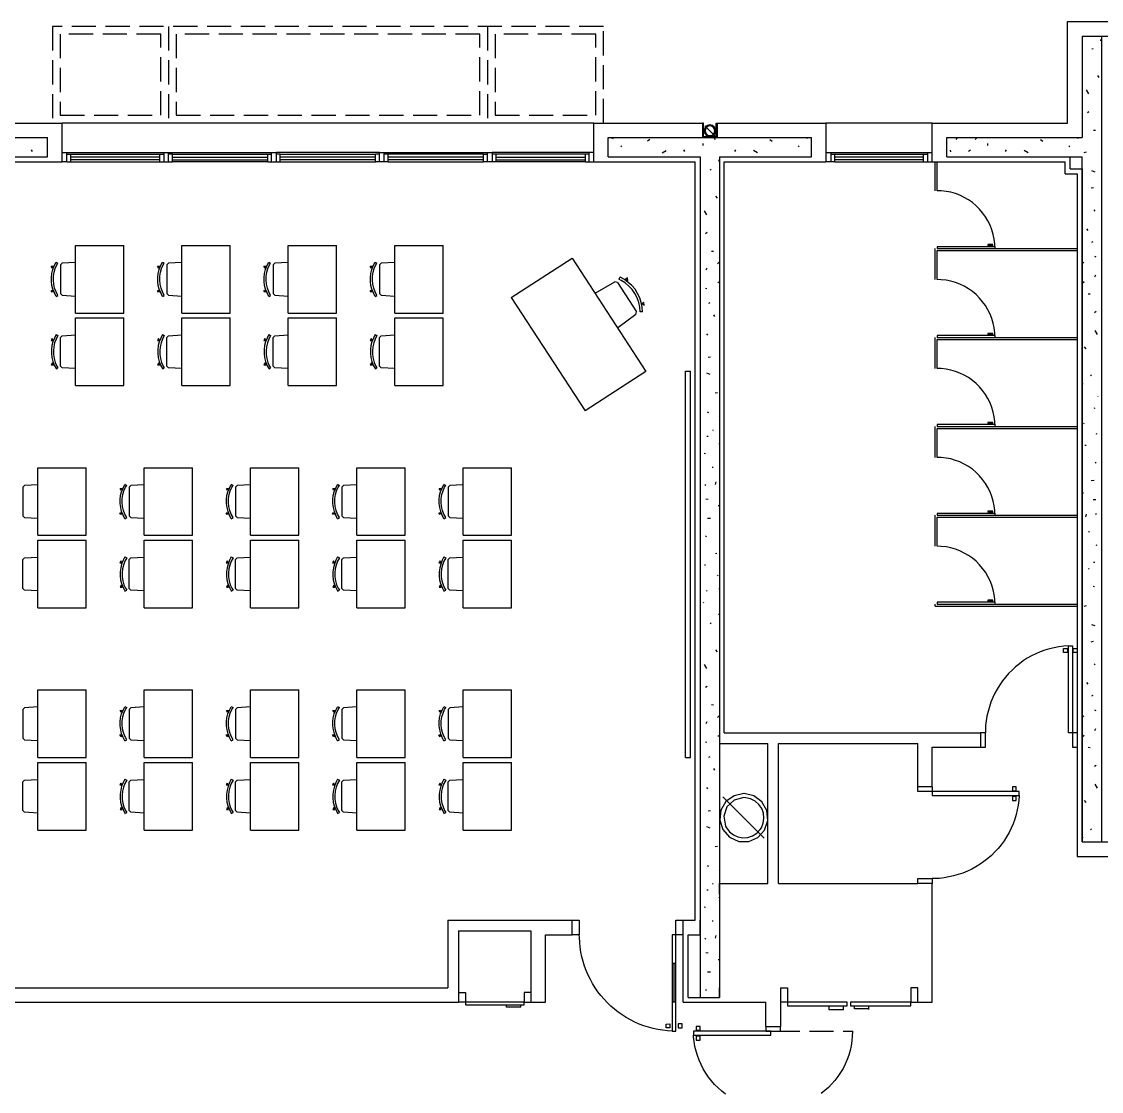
# Model space of a CAD drawing. Extents: x 7 to 80.8, y 22 to 73.9.
# Drawn here: x 25.09 to 36.26, y 54.01 to 65.08 of the extents above; entities that cross this region are included whole.
import ezdxf

# ---------------------------------------------------------------- set-up
doc = ezdxf.new("R2010")
doc.units = 0
doc.header["$MEASUREMENT"] = 0
doc.linetypes.add('DOT', pattern=[0.25, 0.25, 0])
for name, color, linetype in [('Doors', 7, 'CONTINUOUS'), ('Furniture', 7, 'CONTINUOUS'), ('Walls', 7, 'CONTINUOUS')]:
    doc.layers.add(name, color=color, linetype=linetype)

msp = doc.modelspace()

# ---------------------------------------------------------------- linework, layer by layer
at = {"layer": 'Doors', "color": 2}
for p, q in [((34.539, 63.332), (34.539, 63.632)), ((34.559, 63.332), (34.559, 63.632)), ((34.539, 59.032), (34.539, 59.052)), ((35.009, 57.722), (35.009, 57.572)), ((36.009, 57.722), (36.009, 57.572)), ((34.509, 57.162), (34.359, 57.162)), ((32.309, 56.052), (32.309, 56.162)), ((34.509, 56.162), (34.359, 56.162)), ((30.784, 55.632), (30.784, 55.782)), ((31.934, 55.782), (32.059, 55.782)), ((31.934, 55.632), (31.934, 55.782)), ((31.984, 55.632), (32.109, 55.632)), ((30.359, 54.932), (30.509, 54.932)), ((32.789, 54.682), (32.939, 54.682))]:
    msp.add_line(p, q, dxfattribs=at)
at = {"layer": 'Doors', "color": 4}
for p, q in [((35.96, 57.722), (35.919, 57.722)), ((35.959, 57.572), (36.009, 57.572)), ((34.359, 57.112), (34.359, 57.162)), ((34.509, 57.112), (34.509, 57.071)), ((31.859, 55.332), (31.817, 55.332)), ((31.84, 54.931), (31.84, 55.332)), ((30.107, 54.881), (30.107, 54.901)), ((30.254, 54.881), (30.107, 54.881)), ((30.254, 54.881), (30.254, 54.907)), ((31.859, 54.932), (31.819, 54.932)), ((33.445, 54.855), (33.445, 54.886)), ((33.593, 54.855), (33.445, 54.855)), ((33.593, 54.855), (33.593, 54.894)), ((33.705, 54.863), (33.705, 54.889)), ((33.85, 54.863), (33.705, 54.863)), ((33.851, 54.894), (33.851, 54.859)), ((32.939, 54.632), (32.939, 54.682))]:
    msp.add_line(p, q, dxfattribs=at)
at = {"layer": 'Doors', "color": 1}
for p, q in [((31.859, 55.782), (31.934, 55.782)), ((29.683, 54.932), (29.609, 54.932)), ((33.014, 54.932), (32.939, 54.932))]:
    msp.add_line(p, q, dxfattribs=at)
at = {"layer": 'Doors', "color": 4, "linetype": 'DOT'}
msp.add_line((32.889, 54.632), (33.689, 54.632), dxfattribs=at)
at = {"layer": 'Doors', "color": 4}
for points in [[(35.136, 62.763), (35.136, 62.774), (35.086, 62.774), (35.086, 62.763), (35.136, 62.763)], [(35.159, 62.732), (35.159, 62.752), (34.559, 62.752), (34.559, 62.732), (35.159, 62.732)], [(35.159, 61.812), (35.159, 61.832), (34.559, 61.832), (34.559, 61.812), (35.159, 61.812)], [(35.136, 61.843), (35.136, 61.854), (35.086, 61.854), (35.086, 61.843), (35.136, 61.843)], [(35.159, 60.892), (35.159, 60.912), (34.559, 60.912), (34.559, 60.892), (35.159, 60.892)], [(35.136, 60.923), (35.136, 60.934), (35.086, 60.934), (35.086, 60.923), (35.136, 60.923)], [(35.159, 59.972), (35.159, 59.992), (34.559, 59.992), (34.559, 59.972), (35.159, 59.972)], [(35.136, 60.003), (35.136, 60.014), (35.086, 60.014), (35.086, 60.003), (35.136, 60.003)], [(35.136, 59.083), (35.136, 59.094), (35.086, 59.094), (35.086, 59.083), (35.136, 59.083)], [(35.159, 59.052), (35.159, 59.072), (34.559, 59.072), (34.559, 59.052), (35.159, 59.052)], [(35.908, 58.552), (35.868, 58.552), (35.868, 58.592), (35.908, 58.592), (35.908, 58.552)], [(36.009, 58.552), (35.969, 58.552), (35.969, 58.592), (36.009, 58.592), (36.009, 58.552)], [(35.339, 57.161), (35.339, 57.121), (35.379, 57.121), (35.379, 57.161), (35.339, 57.161)], [(35.339, 57.061), (35.339, 57.021), (35.379, 57.021), (35.379, 57.061), (35.339, 57.061)], [(31.859, 55.632), (31.819, 55.632), (31.819, 54.632), (31.859, 54.632), (31.859, 55.632)], [(30.289, 54.932), (29.683, 54.932), (29.683, 54.907), (30.289, 54.907), (30.289, 54.932)], [(33.63, 54.932), (33.014, 54.932), (33.014, 54.894), (33.63, 54.894), (33.63, 54.932)], [(34.288, 54.932), (33.665, 54.932), (33.665, 54.894), (34.288, 54.894), (34.288, 54.932)], [(31.797, 54.668), (31.757, 54.667), (31.757, 54.707), (31.797, 54.708), (31.797, 54.668)], [(31.882, 54.668), (31.922, 54.668), (31.922, 54.708), (31.882, 54.708), (31.882, 54.668)], [(32.839, 54.592), (32.839, 54.632), (32.039, 54.632), (32.039, 54.592), (32.839, 54.592)], [(32.109, 54.642), (32.109, 54.682), (32.069, 54.682), (32.069, 54.642), (32.109, 54.642)], [(32.109, 54.541), (32.109, 54.581), (32.069, 54.581), (32.069, 54.541), (32.109, 54.541)]]:
    msp.add_lwpolyline(points, close=True, dxfattribs=at)
for points in [[(35.159, 61.812), (35.157, 61.862), (35.151, 61.911), (35.141, 61.96), (35.126, 62.008), (35.108, 62.055), (35.086, 62.1), (35.06, 62.142), (35.031, 62.183), (34.998, 62.221), (34.963, 62.256), (34.925, 62.288), (34.884, 62.317), (34.84, 62.342), (34.795, 62.364), (34.749, 62.381), (34.701, 62.395), (34.652, 62.405), (34.602, 62.41), (34.559, 62.412)], [(35.159, 60.892), (35.157, 60.942), (35.151, 60.991), (35.141, 61.04), (35.126, 61.088), (35.108, 61.135), (35.086, 61.18), (35.06, 61.222), (35.031, 61.263), (34.998, 61.301), (34.963, 61.336), (34.925, 61.368), (34.884, 61.397), (34.84, 61.422), (34.795, 61.444), (34.749, 61.461), (34.701, 61.475), (34.652, 61.485), (34.602, 61.49), (34.559, 61.492)], [(35.159, 59.972), (35.157, 60.022), (35.151, 60.071), (35.141, 60.12), (35.126, 60.168), (35.108, 60.215), (35.086, 60.26), (35.06, 60.302), (35.031, 60.343), (34.998, 60.381), (34.963, 60.416), (34.925, 60.448), (34.884, 60.477), (34.84, 60.502), (34.795, 60.524), (34.749, 60.541), (34.701, 60.555), (34.652, 60.565), (34.602, 60.57), (34.559, 60.572)], [(35.159, 59.052), (35.157, 59.102), (35.151, 59.151), (35.141, 59.2), (35.126, 59.248), (35.108, 59.295), (35.086, 59.34), (35.06, 59.382), (35.031, 59.423), (34.998, 59.461), (34.963, 59.496), (34.925, 59.528), (34.884, 59.557), (34.84, 59.582), (34.795, 59.604), (34.749, 59.621), (34.701, 59.635), (34.652, 59.645), (34.602, 59.65), (34.559, 59.652)], [(35.919, 58.621), (35.87, 58.617), (35.82, 58.611), (35.771, 58.602), (35.722, 58.59), (35.674, 58.576), (35.627, 58.558), (35.582, 58.539), (35.537, 58.517), (35.493, 58.492), (35.451, 58.465), (35.411, 58.435), (35.372, 58.404), (35.335, 58.37), (35.3, 58.334), (35.267, 58.297), (35.236, 58.258), (35.208, 58.217), (35.181, 58.174), (35.157, 58.13), (35.136, 58.085), (35.117, 58.039), (35.101, 57.991), (35.087, 57.943), (35.076, 57.895), (35.068, 57.845), (35.062, 57.796), (35.06, 57.746), (35.059, 57.722)], [(35.919, 57.722), (35.919, 58.622), (35.959, 58.622), (35.959, 57.722)], [(35.009, 57.572), (35.059, 57.572), (35.059, 57.722), (35.009, 57.722)], [(36.009, 57.722), (35.959, 57.722), (35.959, 57.572)], [(34.509, 57.162), (34.509, 57.112), (34.359, 57.112)], [(34.509, 57.072), (35.409, 57.072), (35.409, 57.112), (34.509, 57.112)], [(35.409, 57.072), (35.405, 57.022), (35.399, 56.973), (35.389, 56.923), (35.378, 56.875), (35.363, 56.827), (35.346, 56.78), (35.326, 56.734), (35.304, 56.689), (35.279, 56.646), (35.252, 56.604), (35.223, 56.563), (35.191, 56.525), (35.158, 56.488), (35.122, 56.453), (35.084, 56.42), (35.045, 56.389), (35.004, 56.36), (34.962, 56.334), (34.918, 56.31), (34.873, 56.288), (34.826, 56.27), (34.779, 56.253), (34.731, 56.24), (34.682, 56.229), (34.633, 56.22), (34.583, 56.215), (34.533, 56.212), (34.509, 56.212)], [(34.359, 56.162), (34.359, 56.212), (34.509, 56.212), (34.509, 56.162)], [(31.819, 54.633), (31.77, 54.636), (31.72, 54.642), (31.671, 54.65), (31.622, 54.661), (31.574, 54.674), (31.526, 54.689), (31.479, 54.707), (31.434, 54.727), (31.389, 54.75), (31.345, 54.774), (31.303, 54.801), (31.262, 54.83), (31.223, 54.861), (31.185, 54.893), (31.149, 54.928), (31.115, 54.964), (31.082, 55.003), (31.052, 55.042), (31.023, 55.083), (30.997, 55.126), (30.973, 55.169), (30.951, 55.214), (30.931, 55.26), (30.914, 55.307), (30.899, 55.355), (30.886, 55.403), (30.876, 55.452), (30.868, 55.501), (30.863, 55.551), (30.86, 55.601), (30.859, 55.632)], [(32.789, 54.682), (32.789, 54.632), (32.939, 54.632)], [(32.371, 53.983), (32.332, 54.014), (32.294, 54.047), (32.259, 54.082), (32.225, 54.119), (32.195, 54.158), (32.166, 54.2), (32.141, 54.243), (32.118, 54.287), (32.097, 54.333), (32.08, 54.38), (32.066, 54.428), (32.055, 54.476), (32.047, 54.526), (32.041, 54.575), (32.04, 54.592)]]:
    msp.add_lwpolyline(points, dxfattribs=at)
at = {"layer": 'Doors', "color": 1}
for points in [[(30.784, 55.782), (30.859, 55.782), (30.859, 55.632), (30.784, 55.632)], [(31.934, 55.632), (31.859, 55.632), (31.859, 55.782)], [(32.939, 55.082), (33.014, 55.082), (33.014, 54.932)], [(29.609, 55.032), (29.683, 55.032), (29.683, 54.932)], [(30.359, 55.032), (30.289, 55.032), (30.289, 54.932), (30.359, 54.932)]]:
    msp.add_lwpolyline(points, dxfattribs=at)
at = {"layer": 'Doors', "color": 4, "linetype": 'DOT'}
msp.add_lwpolyline([(33.685, 54.632), (33.683, 54.582), (33.679, 54.532), (33.671, 54.483), (33.66, 54.434), (33.646, 54.386), (33.629, 54.339), (33.61, 54.293), (33.587, 54.248), (33.562, 54.205), (33.534, 54.164), (33.503, 54.124), (33.47, 54.087), (33.435, 54.051), (33.398, 54.018), (33.359, 53.987)], dxfattribs=at)
at = {"layer": 'Furniture', "color": 4}
for p, q in [((25.649, 62.765), (26.149, 62.765)), ((25.649, 62.065), (25.649, 62.765)), ((26.149, 62.065), (26.149, 62.765)), ((26.749, 62.765), (27.249, 62.765)), ((26.749, 62.065), (26.749, 62.765)), ((27.249, 62.065), (27.249, 62.765)), ((27.849, 62.765), (28.349, 62.765)), ((27.849, 62.065), (27.849, 62.765)), ((28.349, 62.065), (28.349, 62.765)), ((28.949, 62.765), (29.449, 62.765)), ((28.949, 62.065), (28.949, 62.765)), ((29.449, 62.065), (29.449, 62.765)), ((25.448, 62.593), (25.466, 62.582)), ((25.492, 62.564), (25.509, 62.581)), ((25.492, 62.564), (25.492, 62.267)), ((25.649, 62.589), (25.509, 62.581)), ((26.548, 62.593), (26.566, 62.582)), ((26.592, 62.564), (26.609, 62.581)), ((26.592, 62.564), (26.592, 62.267)), ((26.749, 62.589), (26.609, 62.581)), ((27.648, 62.593), (27.666, 62.582)), ((27.692, 62.564), (27.709, 62.581)), ((27.692, 62.564), (27.692, 62.267)), ((27.849, 62.589), (27.709, 62.581)), ((28.748, 62.593), (28.766, 62.582)), ((28.792, 62.564), (28.809, 62.581)), ((28.792, 62.564), (28.792, 62.267)), ((28.949, 62.589), (28.809, 62.581)), ((30.155, 62.226), (30.784, 62.635)), ((31.279, 62.438), (31.269, 62.416)), ((31.022, 62.27), (31.226, 62.387)), ((31.254, 62.38), (31.226, 62.387)), ((31.254, 62.38), (31.451, 62.078)), ((25.448, 62.237), (25.466, 62.248)), ((25.509, 62.249), (25.492, 62.267)), ((25.509, 62.249), (25.649, 62.241)), ((26.548, 62.237), (26.566, 62.248)), ((26.609, 62.249), (26.592, 62.267)), ((26.609, 62.249), (26.749, 62.241)), ((27.648, 62.237), (27.666, 62.248)), ((27.709, 62.249), (27.692, 62.267)), ((27.709, 62.249), (27.849, 62.241)), ((28.748, 62.237), (28.766, 62.248)), ((28.809, 62.249), (28.792, 62.267)), ((28.809, 62.249), (28.949, 62.241)), ((30.155, 62.226), (30.919, 61.053)), ((25.649, 62.065), (26.149, 62.065)), ((25.649, 62.015), (26.149, 62.015)), ((25.649, 61.315), (25.649, 62.015)), ((26.149, 61.315), (26.149, 62.015)), ((26.749, 62.065), (27.249, 62.065)), ((26.749, 62.015), (27.249, 62.015)), ((26.749, 61.315), (26.749, 62.015)), ((27.249, 61.315), (27.249, 62.015)), ((27.849, 62.065), (28.349, 62.065)), ((27.849, 62.015), (28.349, 62.015)), ((27.849, 61.315), (27.849, 62.015)), ((28.349, 61.315), (28.349, 62.015)), ((28.949, 62.065), (29.449, 62.065)), ((28.949, 62.015), (29.449, 62.015)), ((28.949, 61.315), (28.949, 62.015)), ((29.449, 61.315), (29.449, 62.015)), ((31.445, 62.05), (31.256, 61.911)), ((31.445, 62.05), (31.451, 62.078)), ((31.514, 62.078), (31.489, 62.077)), ((25.448, 61.843), (25.466, 61.832)), ((25.509, 61.831), (25.492, 61.814)), ((25.492, 61.516), (25.492, 61.814)), ((25.509, 61.831), (25.649, 61.839)), ((26.548, 61.843), (26.566, 61.832)), ((26.609, 61.831), (26.592, 61.814)), ((26.592, 61.516), (26.592, 61.814)), ((26.609, 61.831), (26.749, 61.839)), ((27.648, 61.843), (27.666, 61.832)), ((27.709, 61.831), (27.692, 61.814)), ((27.692, 61.516), (27.692, 61.814)), ((27.709, 61.831), (27.849, 61.839)), ((28.748, 61.843), (28.766, 61.832)), ((28.809, 61.831), (28.792, 61.814)), ((28.792, 61.516), (28.792, 61.814)), ((28.809, 61.831), (28.949, 61.839)), ((25.448, 61.487), (25.466, 61.498)), ((25.492, 61.516), (25.509, 61.499)), ((25.649, 61.491), (25.509, 61.499)), ((26.548, 61.487), (26.566, 61.498)), ((26.592, 61.516), (26.609, 61.499)), ((26.749, 61.491), (26.609, 61.499)), ((27.648, 61.487), (27.666, 61.498)), ((27.692, 61.516), (27.709, 61.499)), ((27.849, 61.491), (27.709, 61.499)), ((28.748, 61.487), (28.766, 61.498)), ((28.792, 61.516), (28.809, 61.499)), ((28.949, 61.491), (28.809, 61.499)), ((31.959, 61.465), (32.009, 61.465)), ((31.959, 57.465), (31.959, 61.465)), ((32.009, 57.465), (32.009, 61.465)), ((25.649, 61.315), (26.149, 61.315)), ((26.749, 61.315), (27.249, 61.315)), ((27.849, 61.315), (28.349, 61.315)), ((28.949, 61.315), (29.449, 61.315)), ((25.259, 60.465), (25.759, 60.465)), ((25.259, 59.765), (25.259, 60.465)), ((25.759, 59.765), (25.759, 60.465)), ((26.359, 60.465), (26.859, 60.465)), ((26.359, 59.765), (26.359, 60.465)), ((26.859, 59.765), (26.859, 60.465)), ((27.459, 60.465), (27.959, 60.465)), ((27.459, 59.765), (27.459, 60.465)), ((27.959, 59.765), (27.959, 60.465)), ((28.559, 60.465), (29.059, 60.465)), ((28.559, 59.765), (28.559, 60.465)), ((29.059, 59.765), (29.059, 60.465)), ((29.659, 60.465), (30.159, 60.465)), ((29.659, 59.765), (29.659, 60.465)), ((30.159, 59.765), (30.159, 60.465)), ((25.103, 60.264), (25.12, 60.281)), ((25.103, 60.264), (25.103, 59.967)), ((25.259, 60.289), (25.12, 60.281)), ((26.159, 60.293), (26.177, 60.282)), ((26.203, 60.264), (26.22, 60.281)), ((26.203, 60.264), (26.203, 59.967)), ((26.359, 60.289), (26.22, 60.281)), ((27.259, 60.293), (27.277, 60.282)), ((27.303, 60.264), (27.32, 60.281)), ((27.303, 60.264), (27.303, 59.967)), ((27.459, 60.289), (27.32, 60.281)), ((28.359, 60.293), (28.377, 60.282)), ((28.403, 60.264), (28.42, 60.281)), ((28.403, 60.264), (28.403, 59.967)), ((28.559, 60.289), (28.42, 60.281)), ((29.459, 60.293), (29.477, 60.282)), ((29.503, 60.264), (29.52, 60.281)), ((29.503, 60.264), (29.503, 59.967)), ((29.659, 60.289), (29.52, 60.281)), ((25.12, 59.949), (25.103, 59.967)), ((25.12, 59.949), (25.259, 59.941)), ((26.159, 59.937), (26.177, 59.948)), ((26.22, 59.949), (26.203, 59.967)), ((26.22, 59.949), (26.359, 59.941)), ((27.259, 59.937), (27.277, 59.948)), ((27.32, 59.949), (27.303, 59.967)), ((27.32, 59.949), (27.459, 59.941)), ((28.359, 59.937), (28.377, 59.948)), ((28.42, 59.949), (28.403, 59.967)), ((28.42, 59.949), (28.559, 59.941)), ((29.459, 59.937), (29.477, 59.948)), ((29.52, 59.949), (29.503, 59.967)), ((29.52, 59.949), (29.659, 59.941)), ((25.259, 59.765), (25.759, 59.765)), ((26.359, 59.765), (26.859, 59.765)), ((27.459, 59.765), (27.959, 59.765)), ((28.559, 59.765), (29.059, 59.765)), ((29.659, 59.765), (30.159, 59.765)), ((25.259, 59.715), (25.759, 59.715)), ((25.259, 59.015), (25.259, 59.715)), ((25.759, 59.015), (25.759, 59.715)), ((26.359, 59.715), (26.859, 59.715)), ((26.359, 59.015), (26.359, 59.715)), ((26.859, 59.015), (26.859, 59.715)), ((27.459, 59.715), (27.959, 59.715)), ((27.459, 59.015), (27.459, 59.715)), ((27.959, 59.015), (27.959, 59.715)), ((28.559, 59.715), (29.059, 59.715)), ((28.559, 59.015), (28.559, 59.715)), ((29.059, 59.015), (29.059, 59.715)), ((29.659, 59.715), (30.159, 59.715)), ((29.659, 59.015), (29.659, 59.715)), ((30.159, 59.015), (30.159, 59.715)), ((25.12, 59.531), (25.259, 59.539)), ((26.159, 59.543), (26.177, 59.532)), ((26.22, 59.531), (26.359, 59.539)), ((27.259, 59.543), (27.277, 59.532)), ((27.32, 59.531), (27.459, 59.539)), ((28.359, 59.543), (28.377, 59.532)), ((28.42, 59.531), (28.559, 59.539)), ((29.459, 59.543), (29.477, 59.532)), ((29.52, 59.531), (29.659, 59.539)), ((25.12, 59.531), (25.103, 59.514)), ((25.103, 59.216), (25.103, 59.514)), ((26.22, 59.531), (26.203, 59.514)), ((26.203, 59.216), (26.203, 59.514)), ((27.32, 59.531), (27.303, 59.514)), ((27.303, 59.216), (27.303, 59.514)), ((28.42, 59.531), (28.403, 59.514)), ((28.403, 59.216), (28.403, 59.514)), ((29.52, 59.531), (29.503, 59.514)), ((29.503, 59.216), (29.503, 59.514)), ((25.103, 59.216), (25.12, 59.199)), ((25.259, 59.191), (25.12, 59.199)), ((26.203, 59.216), (26.22, 59.199)), ((26.359, 59.191), (26.22, 59.199)), ((27.303, 59.216), (27.32, 59.199)), ((27.459, 59.191), (27.32, 59.199)), ((28.403, 59.216), (28.42, 59.199)), ((28.559, 59.191), (28.42, 59.199)), ((29.503, 59.216), (29.52, 59.199)), ((29.659, 59.191), (29.52, 59.199)), ((26.159, 59.187), (26.177, 59.198)), ((27.259, 59.187), (27.277, 59.198)), ((28.359, 59.187), (28.377, 59.198)), ((29.459, 59.187), (29.477, 59.198)), ((25.259, 59.015), (25.759, 59.015)), ((26.359, 59.015), (26.859, 59.015)), ((27.459, 59.015), (27.959, 59.015)), ((28.559, 59.015), (29.059, 59.015)), ((29.659, 59.015), (30.159, 59.015)), ((25.259, 58.165), (25.759, 58.165)), ((25.259, 57.465), (25.259, 58.165)), ((25.759, 57.465), (25.759, 58.165)), ((26.359, 58.165), (26.859, 58.165)), ((26.359, 57.465), (26.359, 58.165)), ((26.859, 57.465), (26.859, 58.165)), ((27.459, 58.165), (27.959, 58.165)), ((27.459, 57.465), (27.459, 58.165)), ((27.959, 57.465), (27.959, 58.165)), ((28.559, 58.165), (29.059, 58.165)), ((28.559, 57.465), (28.559, 58.165)), ((29.059, 57.465), (29.059, 58.165)), ((29.659, 58.165), (30.159, 58.165)), ((29.659, 57.465), (29.659, 58.165)), ((30.159, 57.465), (30.159, 58.165)), ((25.103, 57.964), (25.12, 57.981)), ((25.259, 57.989), (25.12, 57.981)), ((26.159, 57.993), (26.177, 57.982)), ((26.203, 57.964), (26.22, 57.981)), ((26.359, 57.989), (26.22, 57.981)), ((27.259, 57.993), (27.277, 57.982)), ((27.303, 57.964), (27.32, 57.981)), ((27.459, 57.989), (27.32, 57.981)), ((28.359, 57.993), (28.377, 57.982)), ((28.403, 57.964), (28.42, 57.981)), ((28.559, 57.989), (28.42, 57.981)), ((29.459, 57.993), (29.477, 57.982)), ((29.503, 57.964), (29.52, 57.981)), ((29.659, 57.989), (29.52, 57.981)), ((25.103, 57.964), (25.103, 57.667)), ((26.203, 57.964), (26.203, 57.667)), ((27.303, 57.964), (27.303, 57.667)), ((28.403, 57.964), (28.403, 57.667)), ((29.503, 57.964), (29.503, 57.667)), ((25.12, 57.649), (25.103, 57.667)), ((25.12, 57.649), (25.259, 57.641)), ((26.159, 57.637), (26.177, 57.648)), ((26.22, 57.649), (26.203, 57.667)), ((26.22, 57.649), (26.359, 57.641)), ((27.259, 57.637), (27.277, 57.648)), ((27.32, 57.649), (27.303, 57.667)), ((27.32, 57.649), (27.459, 57.641)), ((28.359, 57.637), (28.377, 57.648)), ((28.42, 57.649), (28.403, 57.667)), ((28.42, 57.649), (28.559, 57.641)), ((29.459, 57.637), (29.477, 57.648)), ((29.52, 57.649), (29.503, 57.667)), ((29.52, 57.649), (29.659, 57.641)), ((25.259, 57.465), (25.759, 57.465)), ((25.259, 57.415), (25.759, 57.415)), ((25.259, 56.715), (25.259, 57.415)), ((25.759, 56.715), (25.759, 57.415)), ((26.359, 57.465), (26.859, 57.465)), ((26.359, 57.415), (26.859, 57.415)), ((26.359, 56.715), (26.359, 57.415)), ((26.859, 56.715), (26.859, 57.415)), ((27.459, 57.465), (27.959, 57.465)), ((27.459, 57.415), (27.959, 57.415)), ((27.459, 56.715), (27.459, 57.415)), ((27.959, 56.715), (27.959, 57.415)), ((28.559, 57.465), (29.059, 57.465)), ((28.559, 57.415), (29.059, 57.415)), ((28.559, 56.715), (28.559, 57.415)), ((29.059, 56.715), (29.059, 57.415)), ((29.659, 57.465), (30.159, 57.465)), ((29.659, 57.415), (30.159, 57.415)), ((29.659, 56.715), (29.659, 57.415)), ((30.159, 56.715), (30.159, 57.415)), ((31.959, 57.465), (32.009, 57.465)), ((25.12, 57.231), (25.103, 57.214)), ((25.103, 56.916), (25.103, 57.214)), ((25.12, 57.231), (25.259, 57.239)), ((26.159, 57.243), (26.177, 57.232)), ((26.22, 57.231), (26.203, 57.214)), ((26.203, 56.916), (26.203, 57.214)), ((26.22, 57.231), (26.359, 57.239)), ((27.259, 57.243), (27.277, 57.232)), ((27.32, 57.231), (27.303, 57.214)), ((27.303, 56.916), (27.303, 57.214)), ((27.32, 57.231), (27.459, 57.239)), ((28.359, 57.243), (28.377, 57.232)), ((28.42, 57.231), (28.403, 57.214)), ((28.403, 56.916), (28.403, 57.214)), ((28.42, 57.231), (28.559, 57.239)), ((29.459, 57.243), (29.477, 57.232)), ((29.52, 57.231), (29.503, 57.214)), ((29.503, 56.916), (29.503, 57.214)), ((29.52, 57.231), (29.659, 57.239)), ((25.103, 56.916), (25.12, 56.899)), ((25.259, 56.891), (25.12, 56.899)), ((26.159, 56.887), (26.177, 56.898)), ((26.203, 56.916), (26.22, 56.899)), ((26.359, 56.891), (26.22, 56.899)), ((27.259, 56.887), (27.277, 56.898)), ((27.303, 56.916), (27.32, 56.899)), ((27.459, 56.891), (27.32, 56.899)), ((28.359, 56.887), (28.377, 56.898)), ((28.403, 56.916), (28.42, 56.899)), ((28.559, 56.891), (28.42, 56.899)), ((29.459, 56.887), (29.477, 56.898)), ((29.503, 56.916), (29.52, 56.899)), ((29.659, 56.891), (29.52, 56.899)), ((25.259, 56.715), (25.759, 56.715)), ((26.359, 56.715), (26.859, 56.715)), ((27.459, 56.715), (27.959, 56.715)), ((28.559, 56.715), (29.059, 56.715)), ((29.659, 56.715), (30.159, 56.715))]:
    msp.add_line(p, q, dxfattribs=at)
for points in [[(25.408, 62.531), (25.397, 62.551), (25.42, 62.551), (25.408, 62.531)], [(26.508, 62.531), (26.497, 62.551), (26.52, 62.551), (26.508, 62.531)], [(27.608, 62.531), (27.597, 62.551), (27.62, 62.551), (27.608, 62.531)], [(28.708, 62.531), (28.697, 62.551), (28.72, 62.551), (28.708, 62.531)], [(31.361, 62.402), (31.359, 62.43), (31.336, 62.415), (31.361, 62.402)], [(25.407, 62.28), (25.396, 62.299), (25.418, 62.299), (25.407, 62.28)], [(26.507, 62.28), (26.496, 62.299), (26.518, 62.299), (26.507, 62.28)], [(27.607, 62.28), (27.596, 62.299), (27.618, 62.299), (27.607, 62.28)], [(28.707, 62.28), (28.696, 62.299), (28.718, 62.299), (28.707, 62.28)], [(31.529, 62.148), (31.527, 62.175), (31.505, 62.16), (31.529, 62.148)], [(25.407, 61.801), (25.396, 61.782), (25.418, 61.782), (25.407, 61.801)], [(26.507, 61.801), (26.496, 61.782), (26.518, 61.782), (26.507, 61.801)], [(27.607, 61.801), (27.596, 61.782), (27.618, 61.782), (27.607, 61.801)], [(28.707, 61.801), (28.696, 61.782), (28.718, 61.782), (28.707, 61.801)], [(25.408, 61.549), (25.397, 61.529), (25.42, 61.529), (25.408, 61.549)], [(26.508, 61.549), (26.497, 61.529), (26.52, 61.529), (26.508, 61.549)], [(27.608, 61.549), (27.597, 61.529), (27.62, 61.529), (27.608, 61.549)], [(28.708, 61.549), (28.697, 61.529), (28.72, 61.529), (28.708, 61.549)], [(26.119, 60.231), (26.108, 60.251), (26.131, 60.251), (26.119, 60.231)], [(27.219, 60.231), (27.208, 60.251), (27.231, 60.251), (27.219, 60.231)], [(28.319, 60.231), (28.308, 60.251), (28.331, 60.251), (28.319, 60.231)], [(29.419, 60.231), (29.408, 60.251), (29.431, 60.251), (29.419, 60.231)], [(26.118, 59.98), (26.107, 59.999), (26.129, 59.999), (26.118, 59.98)], [(27.218, 59.98), (27.207, 59.999), (27.229, 59.999), (27.218, 59.98)], [(28.318, 59.98), (28.307, 59.999), (28.329, 59.999), (28.318, 59.98)], [(29.418, 59.98), (29.407, 59.999), (29.428, 59.999), (29.418, 59.98)], [(26.118, 59.501), (26.107, 59.482), (26.129, 59.482), (26.118, 59.501)], [(27.218, 59.501), (27.207, 59.482), (27.229, 59.482), (27.218, 59.501)], [(28.318, 59.501), (28.307, 59.482), (28.329, 59.482), (28.318, 59.501)], [(29.418, 59.501), (29.407, 59.482), (29.428, 59.482), (29.418, 59.501)], [(26.119, 59.249), (26.108, 59.229), (26.131, 59.229), (26.119, 59.249)], [(27.219, 59.249), (27.208, 59.229), (27.231, 59.229), (27.219, 59.249)], [(28.319, 59.249), (28.308, 59.229), (28.331, 59.229), (28.319, 59.249)], [(29.419, 59.249), (29.408, 59.229), (29.431, 59.229), (29.419, 59.249)], [(26.119, 57.931), (26.108, 57.951), (26.131, 57.951), (26.119, 57.931)], [(27.219, 57.931), (27.208, 57.951), (27.231, 57.951), (27.219, 57.931)], [(28.319, 57.931), (28.308, 57.951), (28.331, 57.951), (28.319, 57.931)], [(29.419, 57.931), (29.408, 57.951), (29.431, 57.951), (29.419, 57.931)], [(26.118, 57.68), (26.107, 57.699), (26.129, 57.699), (26.118, 57.68)], [(27.218, 57.68), (27.207, 57.699), (27.229, 57.699), (27.218, 57.68)], [(28.318, 57.68), (28.307, 57.699), (28.329, 57.699), (28.318, 57.68)], [(29.418, 57.68), (29.407, 57.699), (29.428, 57.699), (29.418, 57.68)], [(26.118, 57.201), (26.107, 57.182), (26.129, 57.182), (26.118, 57.201)], [(27.218, 57.201), (27.207, 57.182), (27.229, 57.182), (27.218, 57.201)], [(28.318, 57.201), (28.307, 57.182), (28.329, 57.182), (28.318, 57.201)], [(29.418, 57.201), (29.407, 57.182), (29.428, 57.182), (29.418, 57.201)], [(26.119, 56.949), (26.108, 56.929), (26.131, 56.929), (26.119, 56.949)], [(27.219, 56.949), (27.208, 56.929), (27.231, 56.929), (27.219, 56.949)], [(28.319, 56.949), (28.308, 56.929), (28.331, 56.929), (28.319, 56.949)], [(29.419, 56.949), (29.408, 56.929), (29.431, 56.929), (29.419, 56.949)]]:
    msp.add_lwpolyline(points, close=True, dxfattribs=at)
for points in [[(25.448, 62.237), (25.429, 62.274), (25.414, 62.312), (25.404, 62.352), (25.399, 62.393), (25.398, 62.435), (25.403, 62.476), (25.413, 62.516), (25.428, 62.554), (25.447, 62.591)], [(25.466, 62.248), (25.447, 62.285), (25.432, 62.323), (25.423, 62.364), (25.419, 62.405), (25.42, 62.446), (25.427, 62.487), (25.438, 62.526), (25.455, 62.564), (25.466, 62.582)], [(26.548, 62.237), (26.529, 62.274), (26.514, 62.312), (26.504, 62.352), (26.499, 62.393), (26.498, 62.435), (26.503, 62.476), (26.513, 62.516), (26.528, 62.554), (26.547, 62.591)], [(26.566, 62.248), (26.547, 62.285), (26.532, 62.323), (26.523, 62.364), (26.519, 62.405), (26.52, 62.446), (26.527, 62.487), (26.538, 62.526), (26.555, 62.564), (26.566, 62.582)], [(27.648, 62.237), (27.629, 62.274), (27.614, 62.312), (27.604, 62.352), (27.599, 62.393), (27.598, 62.435), (27.603, 62.476), (27.613, 62.516), (27.628, 62.554), (27.647, 62.591)], [(27.666, 62.248), (27.647, 62.285), (27.632, 62.323), (27.623, 62.364), (27.619, 62.405), (27.62, 62.446), (27.627, 62.487), (27.638, 62.526), (27.655, 62.564), (27.666, 62.582)], [(28.748, 62.237), (28.729, 62.274), (28.714, 62.312), (28.704, 62.352), (28.699, 62.393), (28.698, 62.435), (28.703, 62.476), (28.713, 62.516), (28.728, 62.554), (28.747, 62.591)], [(28.766, 62.248), (28.747, 62.285), (28.732, 62.323), (28.723, 62.364), (28.719, 62.405), (28.72, 62.446), (28.727, 62.487), (28.738, 62.526), (28.755, 62.564), (28.766, 62.582)], [(30.784, 62.635), (31.548, 61.462), (30.919, 61.053)], [(31.489, 62.077), (31.485, 62.127), (31.474, 62.176), (31.457, 62.223), (31.434, 62.267), (31.405, 62.308), (31.372, 62.345), (31.334, 62.377), (31.292, 62.404), (31.269, 62.416)], [(31.514, 62.078), (31.51, 62.128), (31.5, 62.176), (31.484, 62.224), (31.462, 62.269), (31.435, 62.311), (31.403, 62.349), (31.366, 62.383), (31.326, 62.413), (31.282, 62.437)], [(25.448, 61.843), (25.429, 61.807), (25.414, 61.768), (25.404, 61.728), (25.399, 61.687), (25.398, 61.646), (25.403, 61.605), (25.413, 61.565), (25.428, 61.526), (25.447, 61.49)], [(25.466, 61.832), (25.447, 61.796), (25.432, 61.757), (25.423, 61.717), (25.419, 61.676), (25.42, 61.635), (25.427, 61.594), (25.438, 61.554), (25.455, 61.517), (25.466, 61.498)], [(26.548, 61.843), (26.529, 61.807), (26.514, 61.768), (26.504, 61.728), (26.499, 61.687), (26.498, 61.646), (26.503, 61.605), (26.513, 61.565), (26.528, 61.526), (26.547, 61.49)], [(26.566, 61.832), (26.547, 61.796), (26.532, 61.757), (26.523, 61.717), (26.519, 61.676), (26.52, 61.635), (26.527, 61.594), (26.538, 61.554), (26.555, 61.517), (26.566, 61.498)], [(27.648, 61.843), (27.629, 61.807), (27.614, 61.768), (27.604, 61.728), (27.599, 61.687), (27.598, 61.646), (27.603, 61.605), (27.613, 61.565), (27.628, 61.526), (27.647, 61.49)], [(27.666, 61.832), (27.647, 61.796), (27.632, 61.757), (27.623, 61.717), (27.619, 61.676), (27.62, 61.635), (27.627, 61.594), (27.638, 61.554), (27.655, 61.517), (27.666, 61.498)], [(28.748, 61.843), (28.729, 61.807), (28.714, 61.768), (28.704, 61.728), (28.699, 61.687), (28.698, 61.646), (28.703, 61.605), (28.713, 61.565), (28.728, 61.526), (28.747, 61.49)], [(28.766, 61.832), (28.747, 61.796), (28.732, 61.757), (28.723, 61.717), (28.719, 61.676), (28.72, 61.635), (28.727, 61.594), (28.738, 61.554), (28.755, 61.517), (28.766, 61.498)], [(26.159, 59.937), (26.14, 59.974), (26.125, 60.012), (26.115, 60.052), (26.109, 60.093), (26.109, 60.135), (26.114, 60.176), (26.124, 60.216), (26.139, 60.254), (26.158, 60.291)], [(26.177, 59.948), (26.157, 59.985), (26.143, 60.023), (26.134, 60.064), (26.129, 60.105), (26.131, 60.146), (26.137, 60.187), (26.149, 60.226), (26.166, 60.264), (26.177, 60.282)], [(27.259, 59.937), (27.24, 59.974), (27.225, 60.012), (27.215, 60.052), (27.209, 60.093), (27.209, 60.135), (27.214, 60.176), (27.224, 60.216), (27.239, 60.254), (27.258, 60.291)], [(27.277, 59.948), (27.257, 59.985), (27.243, 60.023), (27.234, 60.064), (27.229, 60.105), (27.231, 60.146), (27.237, 60.187), (27.249, 60.226), (27.266, 60.264), (27.277, 60.282)], [(28.359, 59.937), (28.34, 59.974), (28.325, 60.012), (28.315, 60.052), (28.309, 60.093), (28.309, 60.135), (28.314, 60.176), (28.324, 60.216), (28.339, 60.254), (28.358, 60.291)], [(28.377, 59.948), (28.357, 59.985), (28.343, 60.023), (28.334, 60.064), (28.329, 60.105), (28.331, 60.146), (28.337, 60.187), (28.349, 60.226), (28.366, 60.264), (28.377, 60.282)], [(29.459, 59.937), (29.44, 59.974), (29.425, 60.012), (29.415, 60.052), (29.409, 60.093), (29.409, 60.135), (29.414, 60.176), (29.424, 60.216), (29.439, 60.254), (29.458, 60.291)], [(29.477, 59.948), (29.457, 59.985), (29.443, 60.023), (29.434, 60.064), (29.429, 60.105), (29.431, 60.146), (29.437, 60.187), (29.449, 60.226), (29.466, 60.264), (29.477, 60.282)], [(26.159, 59.543), (26.14, 59.507), (26.125, 59.468), (26.115, 59.428), (26.109, 59.387), (26.109, 59.346), (26.114, 59.305), (26.124, 59.265), (26.139, 59.226), (26.158, 59.19)], [(27.259, 59.543), (27.24, 59.507), (27.225, 59.468), (27.215, 59.428), (27.209, 59.387), (27.209, 59.346), (27.214, 59.305), (27.224, 59.265), (27.239, 59.226), (27.258, 59.19)], [(28.359, 59.543), (28.34, 59.507), (28.325, 59.468), (28.315, 59.428), (28.309, 59.387), (28.309, 59.346), (28.314, 59.305), (28.324, 59.265), (28.339, 59.226), (28.358, 59.19)], [(29.459, 59.543), (29.44, 59.507), (29.425, 59.468), (29.415, 59.428), (29.409, 59.387), (29.409, 59.346), (29.414, 59.305), (29.424, 59.265), (29.439, 59.226), (29.458, 59.19)], [(26.177, 59.532), (26.157, 59.496), (26.143, 59.457), (26.134, 59.417), (26.129, 59.376), (26.131, 59.335), (26.137, 59.294), (26.149, 59.254), (26.166, 59.217), (26.177, 59.198)], [(27.277, 59.532), (27.257, 59.496), (27.243, 59.457), (27.234, 59.417), (27.229, 59.376), (27.231, 59.335), (27.237, 59.294), (27.249, 59.254), (27.266, 59.217), (27.277, 59.198)], [(28.377, 59.532), (28.357, 59.496), (28.343, 59.457), (28.334, 59.417), (28.329, 59.376), (28.331, 59.335), (28.337, 59.294), (28.349, 59.254), (28.366, 59.217), (28.377, 59.198)], [(29.477, 59.532), (29.457, 59.496), (29.443, 59.457), (29.434, 59.417), (29.429, 59.376), (29.431, 59.335), (29.437, 59.294), (29.449, 59.254), (29.466, 59.217), (29.477, 59.198)], [(26.159, 57.637), (26.14, 57.674), (26.125, 57.712), (26.115, 57.752), (26.109, 57.793), (26.109, 57.835), (26.114, 57.876), (26.124, 57.916), (26.139, 57.954), (26.158, 57.991)], [(26.177, 57.648), (26.157, 57.685), (26.143, 57.723), (26.134, 57.764), (26.129, 57.805), (26.131, 57.846), (26.137, 57.887), (26.149, 57.926), (26.166, 57.964), (26.177, 57.982)], [(27.259, 57.637), (27.24, 57.674), (27.225, 57.712), (27.215, 57.752), (27.209, 57.793), (27.209, 57.835), (27.214, 57.876), (27.224, 57.916), (27.239, 57.954), (27.258, 57.991)], [(27.277, 57.648), (27.257, 57.685), (27.243, 57.723), (27.234, 57.764), (27.229, 57.805), (27.231, 57.846), (27.237, 57.887), (27.249, 57.926), (27.266, 57.964), (27.277, 57.982)], [(28.359, 57.637), (28.34, 57.674), (28.325, 57.712), (28.315, 57.752), (28.309, 57.793), (28.309, 57.835), (28.314, 57.876), (28.324, 57.916), (28.339, 57.954), (28.358, 57.991)], [(28.377, 57.648), (28.357, 57.685), (28.343, 57.723), (28.334, 57.764), (28.329, 57.805), (28.331, 57.846), (28.337, 57.887), (28.349, 57.926), (28.366, 57.964), (28.377, 57.982)], [(29.459, 57.637), (29.44, 57.674), (29.425, 57.712), (29.415, 57.752), (29.409, 57.793), (29.409, 57.835), (29.414, 57.876), (29.424, 57.916), (29.439, 57.954), (29.458, 57.991)], [(29.477, 57.648), (29.457, 57.685), (29.443, 57.723), (29.434, 57.764), (29.429, 57.805), (29.431, 57.846), (29.437, 57.887), (29.449, 57.926), (29.466, 57.964), (29.477, 57.982)], [(26.159, 57.243), (26.14, 57.207), (26.125, 57.168), (26.115, 57.128), (26.109, 57.087), (26.109, 57.046), (26.114, 57.005), (26.124, 56.965), (26.139, 56.926), (26.158, 56.89)], [(26.177, 57.232), (26.157, 57.196), (26.143, 57.157), (26.134, 57.117), (26.129, 57.076), (26.131, 57.035), (26.137, 56.994), (26.149, 56.954), (26.166, 56.917), (26.177, 56.898)], [(27.259, 57.243), (27.24, 57.207), (27.225, 57.168), (27.215, 57.128), (27.209, 57.087), (27.209, 57.046), (27.214, 57.005), (27.224, 56.965), (27.239, 56.926), (27.258, 56.89)], [(27.277, 57.232), (27.257, 57.196), (27.243, 57.157), (27.234, 57.117), (27.229, 57.076), (27.231, 57.035), (27.237, 56.994), (27.249, 56.954), (27.266, 56.917), (27.277, 56.898)], [(28.359, 57.243), (28.34, 57.207), (28.325, 57.168), (28.315, 57.128), (28.309, 57.087), (28.309, 57.046), (28.314, 57.005), (28.324, 56.965), (28.339, 56.926), (28.358, 56.89)], [(28.377, 57.232), (28.357, 57.196), (28.343, 57.157), (28.334, 57.117), (28.329, 57.076), (28.331, 57.035), (28.337, 56.994), (28.349, 56.954), (28.366, 56.917), (28.377, 56.898)], [(29.459, 57.243), (29.44, 57.207), (29.425, 57.168), (29.415, 57.128), (29.409, 57.087), (29.409, 57.046), (29.414, 57.005), (29.424, 56.965), (29.439, 56.926), (29.458, 56.89)], [(29.477, 57.232), (29.457, 57.196), (29.443, 57.157), (29.434, 57.117), (29.429, 57.076), (29.431, 57.035), (29.437, 56.994), (29.449, 56.954), (29.466, 56.917), (29.477, 56.898)]]:
    msp.add_lwpolyline(points, dxfattribs=at)
at = {"layer": 'Walls', "color": 8, "linetype": 'DOT'}
for p, q in [((26.609, 65.032), (26.609, 64.032)), ((29.909, 65.032), (29.909, 64.032))]:
    msp.add_line(p, q, dxfattribs=at)
at = {"layer": 'Walls', "color": 2}
for p, q in [((35.909, 65.082), (37.104, 65.082)), ((35.909, 64.032), (35.909, 65.082)), ((36.059, 64.932), (37.104, 64.932)), ((36.059, 64.932), (36.059, 63.882)), ((36.259, 64.932), (36.259, 56.592)), ((23.289, 64.032), (25.509, 64.032)), ((25.509, 63.632), (25.509, 64.032)), ((31.009, 64.032), (32.134, 64.032)), ((31.009, 63.632), (31.009, 64.032)), ((32.284, 64.032), (33.409, 64.032)), ((33.409, 64.032), (33.409, 63.632)), ((34.509, 64.032), (35.909, 64.032)), ((34.509, 63.632), (34.509, 64.032)), ((23.439, 63.882), (25.359, 63.882)), ((25.359, 63.682), (25.359, 63.882)), ((31.159, 63.882), (33.259, 63.882)), ((31.159, 63.682), (31.159, 63.882)), ((33.259, 63.682), (33.259, 63.882)), ((34.659, 63.882), (36.059, 63.882)), ((34.659, 63.682), (34.659, 63.882)), ((24.609, 63.682), (25.359, 63.682)), ((31.159, 63.682), (32.109, 63.682)), ((32.059, 63.682), (32.109, 63.682)), ((32.109, 63.682), (32.109, 54.982)), ((32.309, 63.682), (33.259, 63.682)), ((32.309, 63.682), (32.309, 54.982)), ((32.309, 63.682), (33.259, 63.682)), ((34.659, 63.682), (36.059, 63.682)), ((35.935, 63.557), (35.935, 63.682)), ((36.059, 56.592), (36.059, 63.682)), ((24.659, 63.632), (25.509, 63.632)), ((31.009, 63.632), (32.059, 63.632)), ((32.059, 55.782), (32.059, 63.632)), ((32.359, 63.632), (33.409, 63.632)), ((32.359, 57.722), (32.359, 63.632)), ((34.509, 63.632), (35.885, 63.632)), ((35.885, 63.507), (35.885, 63.632)), ((35.935, 63.557), (36.059, 63.557)), ((36.059, 63.557), (36.059, 56.592)), ((35.885, 63.507), (36.009, 63.507)), ((36.009, 63.507), (36.009, 56.442)), ((34.539, 62.412), (34.539, 62.732)), ((34.559, 62.732), (36.009, 62.732)), ((34.559, 62.712), (36.009, 62.712)), ((34.559, 62.412), (34.559, 62.712)), ((34.539, 61.492), (34.539, 61.812)), ((34.559, 61.812), (36.009, 61.812)), ((34.559, 61.792), (36.009, 61.792)), ((34.559, 61.492), (34.559, 61.792)), ((34.539, 60.572), (34.539, 60.892)), ((34.559, 60.892), (36.009, 60.892)), ((34.559, 60.872), (36.009, 60.872)), ((34.559, 60.572), (34.559, 60.872)), ((34.539, 59.652), (34.539, 59.972)), ((34.559, 59.972), (36.009, 59.972)), ((34.559, 59.952), (36.009, 59.952)), ((34.559, 59.652), (34.559, 59.952)), ((34.539, 59.032), (36.009, 59.032)), ((34.559, 59.052), (36.009, 59.052)), ((32.359, 57.722), (35.009, 57.722)), ((32.309, 57.612), (32.809, 57.612)), ((32.809, 56.162), (32.809, 57.612)), ((32.919, 57.612), (34.359, 57.612)), ((32.919, 56.162), (32.919, 57.612)), ((34.359, 57.162), (34.359, 57.612)), ((34.509, 57.572), (35.009, 57.572)), ((34.509, 57.162), (34.509, 57.572)), ((36.059, 56.592), (36.259, 56.592)), ((36.059, 56.592), (38.159, 56.592)), ((36.009, 56.442), (38.159, 56.442)), ((32.309, 56.162), (32.809, 56.162)), ((32.919, 56.162), (34.359, 56.162)), ((34.509, 54.932), (34.509, 56.162)), ((29.499, 55.782), (30.509, 55.782)), ((29.499, 55.782), (29.499, 55.082)), ((30.509, 55.782), (30.784, 55.782)), ((32.109, 55.632), (32.109, 55.782)), ((29.609, 55.672), (30.359, 55.672)), ((29.609, 55.672), (29.609, 54.932)), ((30.359, 55.672), (30.359, 54.932)), ((30.509, 55.632), (30.784, 55.632)), ((30.509, 54.932), (30.509, 55.632)), ((31.934, 54.932), (31.934, 55.632)), ((31.984, 54.982), (31.984, 55.632)), ((24.659, 55.082), (29.499, 55.082)), ((32.309, 54.982), (32.309, 55.082)), ((32.939, 55.082), (32.939, 54.682)), ((34.359, 54.932), (34.359, 55.082)), ((31.984, 54.982), (32.309, 54.982)), ((24.139, 54.932), (29.609, 54.932)), ((31.934, 54.932), (32.789, 54.932)), ((32.789, 54.682), (32.789, 54.932)), ((34.359, 54.932), (34.509, 54.932))]:
    msp.add_line(p, q, dxfattribs=at)
at = {"layer": 'Walls', "color": 1}
for p, q in [((36.255, 64.9), (36.25, 64.883)), ((36.173, 64.801), (36.162, 64.795)), ((36.238, 64.504), (36.221, 64.525)), ((36.101, 64.375), (36.125, 64.333)), ((36.114, 64.14), (36.131, 64.151)), ((32.157, 64.004), (32.26, 63.901)), ((36.197, 63.953), (36.177, 63.954)), ((31.191, 63.878), (31.209, 63.873)), ((31.29, 63.795), (31.297, 63.785)), ((31.587, 63.861), (31.566, 63.843)), ((32.138, 63.819), (32.137, 63.799)), ((32.246, 63.881), (32.265, 63.861)), ((32.831, 63.861), (32.853, 63.843)), ((33.129, 63.795), (33.122, 63.785)), ((33.228, 63.878), (33.21, 63.873)), ((34.758, 63.863), (34.766, 63.875)), ((34.973, 63.881), (34.954, 63.861)), ((35.081, 63.819), (35.082, 63.799)), ((35.631, 63.861), (35.653, 63.843)), ((35.929, 63.795), (35.922, 63.785)), ((36.028, 63.878), (36.01, 63.873)), ((25.202, 63.737), (25.191, 63.754)), ((31.717, 63.723), (31.758, 63.747)), ((31.952, 63.737), (31.941, 63.754)), ((32.467, 63.737), (32.478, 63.754)), ((32.702, 63.723), (32.661, 63.747)), ((34.702, 63.735), (34.697, 63.75)), ((34.907, 63.75), (34.886, 63.739)), ((35.267, 63.737), (35.278, 63.754)), ((35.502, 63.723), (35.461, 63.747)), ((36.082, 63.728), (36.106, 63.733)), ((32.305, 63.65), (32.3, 63.633)), ((32.223, 63.551), (32.212, 63.545)), ((36.195, 63.524), (36.161, 63.536)), ((36.153, 63.36), (36.177, 63.365)), ((32.288, 63.254), (32.271, 63.275)), ((32.151, 63.125), (32.175, 63.083)), ((36.194, 63.12), (36.185, 63.132)), ((32.164, 62.89), (32.181, 62.901)), ((36.121, 62.921), (36.11, 62.938)), ((36.159, 62.8), (36.174, 62.806)), ((32.247, 62.703), (32.227, 62.704)), ((32.308, 62.595), (32.288, 62.576)), ((36.078, 62.589), (36.066, 62.581)), ((36.206, 62.645), (36.191, 62.65)), ((32.177, 62.53), (32.167, 62.508)), ((36.191, 62.44), (36.202, 62.461)), ((32.291, 62.38), (32.303, 62.388)), ((36.061, 62.374), (36.081, 62.393)), ((32.163, 62.324), (32.177, 62.319)), ((36.122, 62.266), (36.142, 62.265)), ((32.209, 62.17), (32.195, 62.163)), ((32.248, 62.048), (32.259, 62.031)), ((36.205, 62.08), (36.187, 62.069)), ((36.218, 61.845), (36.194, 61.886)), ((32.175, 61.85), (32.184, 61.838)), ((36.081, 61.716), (36.098, 61.694)), ((32.216, 61.61), (32.192, 61.604)), ((32.173, 61.446), (32.208, 61.434)), ((36.063, 61.319), (36.069, 61.337)), ((36.146, 61.418), (36.157, 61.425)), ((32.287, 61.241), (32.263, 61.236)), ((36.227, 61.201), (36.223, 61.206)), ((32.181, 61.043), (32.196, 61.037)), ((32.307, 60.996), (32.309, 60.989)), ((36.061, 61.059), (36.066, 61.065)), ((36.186, 61.081), (36.195, 61.086)), ((36.081, 60.919), (36.073, 60.927)), ((32.191, 60.788), (32.179, 60.788)), ((32.235, 60.857), (32.244, 60.852)), ((36.214, 60.813), (36.206, 60.814)), ((32.309, 60.716), (32.303, 60.709)), ((36.089, 60.697), (36.101, 60.699)), ((32.152, 60.616), (32.164, 60.611)), ((32.233, 60.472), (32.244, 60.472)), ((36.205, 60.513), (36.194, 60.519)), ((32.271, 60.319), (32.264, 60.291)), ((36.154, 60.334), (36.183, 60.335)), ((32.159, 60.292), (32.167, 60.283)), ((32.168, 60.143), (32.193, 60.14)), ((36.073, 60.202), (36.062, 60.202)), ((36.201, 60.131), (36.175, 60.134)), ((32.296, 60.072), (32.307, 60.072)), ((36.098, 59.955), (36.105, 59.983)), ((36.21, 59.982), (36.202, 59.991)), ((32.215, 59.94), (32.185, 59.939)), ((32.164, 59.761), (32.175, 59.754)), ((36.135, 59.802), (36.125, 59.802)), ((36.217, 59.658), (36.205, 59.663)), ((32.28, 59.577), (32.268, 59.574)), ((36.059, 59.558), (36.066, 59.564)), ((32.155, 59.461), (32.163, 59.46)), ((36.134, 59.416), (36.125, 59.422)), ((36.178, 59.486), (36.19, 59.486)), ((32.288, 59.354), (32.296, 59.346)), ((32.308, 59.214), (32.303, 59.209)), ((36.062, 59.278), (36.059, 59.285)), ((36.187, 59.231), (36.173, 59.236)), ((32.183, 59.193), (32.173, 59.188)), ((32.141, 59.073), (32.145, 59.068)), ((36.082, 59.032), (36.106, 59.038)), ((32.305, 58.954), (32.3, 58.937)), ((32.223, 58.856), (32.212, 58.849)), ((36.195, 58.828), (36.161, 58.84)), ((36.153, 58.664), (36.177, 58.67)), ((32.288, 58.558), (32.271, 58.58)), ((32.151, 58.429), (32.175, 58.388)), ((36.194, 58.424), (36.185, 58.436)), ((32.164, 58.194), (32.181, 58.205)), ((36.121, 58.226), (36.11, 58.243)), ((36.159, 58.104), (36.174, 58.111)), ((32.247, 58.008), (32.227, 58.009)), ((32.308, 57.899), (32.288, 57.881)), ((36.078, 57.893), (36.066, 57.885)), ((36.206, 57.949), (36.191, 57.955)), ((32.177, 57.834), (32.167, 57.813)), ((36.191, 57.744), (36.202, 57.765)), ((32.291, 57.685), (32.303, 57.693)), ((36.061, 57.679), (36.081, 57.697)), ((32.163, 57.629), (32.177, 57.623)), ((36.122, 57.571), (36.142, 57.569)), ((32.209, 57.474), (32.195, 57.467)), ((32.248, 57.353), (32.259, 57.335)), ((36.205, 57.384), (36.187, 57.373)), ((36.218, 57.149), (36.194, 57.191)), ((32.175, 57.154), (32.184, 57.142)), ((32.343, 57.059), (32.772, 56.63)), ((36.081, 57.02), (36.098, 56.999)), ((32.216, 56.914), (32.192, 56.909)), ((32.173, 56.75), (32.208, 56.738)), ((36.063, 56.624), (36.069, 56.641)), ((36.146, 56.722), (36.157, 56.729)), ((32.287, 56.546), (32.263, 56.541)), ((32.181, 56.347), (32.196, 56.342)), ((32.307, 56.3), (32.309, 56.293)), ((32.191, 56.092), (32.179, 56.092)), ((32.235, 56.162), (32.244, 56.156)), ((32.309, 56.02), (32.303, 56.014)), ((32.152, 55.92), (32.164, 55.915)), ((32.233, 55.776), (32.244, 55.776)), ((32.159, 55.596), (32.167, 55.587)), ((32.271, 55.623), (32.264, 55.595)), ((32.168, 55.447), (32.193, 55.444)), ((32.296, 55.376), (32.307, 55.376)), ((32.215, 55.244), (32.185, 55.243)), ((32.164, 55.066), (32.175, 55.059))]:
    msp.add_line(p, q, dxfattribs=at)
at = {"layer": 'Walls', "color": 8}
for p, q in [((31.009, 64.032), (25.509, 64.032)), ((34.509, 64.032), (33.409, 64.032)), ((25.559, 63.726), (26.56, 63.726)), ((25.6, 63.71), (26.52, 63.71)), ((26.52, 63.677), (25.6, 63.677)), ((26.61, 63.726), (27.676, 63.726)), ((26.65, 63.71), (27.636, 63.71)), ((26.65, 63.677), (27.636, 63.677)), ((28.792, 63.726), (27.726, 63.726)), ((27.766, 63.71), (28.752, 63.71)), ((28.752, 63.677), (27.766, 63.677)), ((28.842, 63.726), (29.908, 63.726)), ((29.868, 63.71), (28.882, 63.71)), ((29.868, 63.677), (28.882, 63.677)), ((30.959, 63.726), (29.958, 63.726)), ((30.919, 63.71), (29.999, 63.71)), ((29.999, 63.677), (30.919, 63.677)), ((33.459, 63.726), (34.459, 63.726)), ((33.499, 63.71), (34.419, 63.71)), ((34.419, 63.677), (33.499, 63.677)), ((26.52, 63.652), (25.6, 63.652)), ((25.6, 63.632), (26.52, 63.632)), ((26.65, 63.652), (27.636, 63.652)), ((27.636, 63.632), (26.65, 63.632)), ((28.752, 63.652), (27.766, 63.652)), ((27.766, 63.632), (28.752, 63.632)), ((29.868, 63.652), (28.882, 63.652)), ((28.882, 63.632), (29.868, 63.632)), ((29.999, 63.652), (30.919, 63.652)), ((30.919, 63.632), (29.999, 63.632)), ((34.419, 63.652), (33.499, 63.652)), ((33.499, 63.632), (34.419, 63.632))]:
    msp.add_line(p, q, dxfattribs=at)
at = {"layer": 'Walls', "color": 4}
for p, q in [((32.274, 63.892), (32.274, 64.032)), ((25.509, 63.726), (25.559, 63.726)), ((25.559, 63.632), (25.559, 63.726)), ((25.559, 63.71), (25.6, 63.71)), ((26.52, 63.71), (26.56, 63.71)), ((26.52, 63.632), (26.52, 63.71)), ((26.56, 63.726), (26.56, 63.632)), ((26.56, 63.726), (26.61, 63.726)), ((26.61, 63.632), (26.61, 63.726)), ((26.65, 63.71), (26.61, 63.71)), ((26.65, 63.632), (26.65, 63.71)), ((27.636, 63.632), (27.636, 63.71)), ((27.636, 63.71), (27.676, 63.71)), ((27.676, 63.632), (27.676, 63.726)), ((27.676, 63.726), (27.726, 63.726)), ((27.726, 63.632), (27.726, 63.726)), ((27.766, 63.71), (27.726, 63.71)), ((27.766, 63.632), (27.766, 63.71)), ((28.752, 63.632), (28.752, 63.71)), ((28.792, 63.71), (28.752, 63.71)), ((28.792, 63.632), (28.792, 63.726)), ((28.792, 63.726), (28.842, 63.726)), ((28.842, 63.632), (28.842, 63.726)), ((28.882, 63.71), (28.842, 63.71)), ((28.882, 63.632), (28.882, 63.71)), ((29.908, 63.632), (29.908, 63.726)), ((29.908, 63.726), (29.958, 63.726)), ((29.958, 63.726), (29.958, 63.632)), ((29.999, 63.71), (29.958, 63.71)), ((29.999, 63.632), (29.999, 63.71)), ((30.959, 63.71), (30.919, 63.71)), ((31.009, 63.726), (30.959, 63.726)), ((33.409, 63.726), (33.459, 63.726)), ((33.459, 63.71), (33.499, 63.71)), ((34.419, 63.632), (34.419, 63.71)), ((34.419, 63.71), (34.459, 63.71)), ((34.459, 63.726), (34.509, 63.726)), ((34.459, 63.726), (34.459, 63.632)), ((25.559, 63.632), (25.509, 63.632)), ((26.52, 63.632), (26.65, 63.632)), ((27.636, 63.632), (27.766, 63.632)), ((28.882, 63.632), (28.752, 63.632)), ((29.999, 63.632), (29.868, 63.632)), ((34.419, 63.632), (34.509, 63.632))]:
    msp.add_line(p, q, dxfattribs=at)
at = {"layer": 'Walls', "color": 8, "linetype": 'DOT'}
msp.add_lwpolyline([(31.109, 64.032), (31.109, 65.032), (25.409, 65.032), (25.409, 64.032)], dxfattribs=at)
for points in [[(25.489, 64.112), (26.529, 64.112), (26.529, 64.952), (25.489, 64.952), (25.489, 64.112)], [(26.689, 64.112), (29.829, 64.112), (29.829, 64.952), (26.689, 64.952), (26.689, 64.112)], [(29.989, 64.112), (31.029, 64.112), (31.029, 64.952), (29.989, 64.952), (29.989, 64.112)]]:
    msp.add_lwpolyline(points, close=True, dxfattribs=at)
at = {"layer": 'Walls', "color": 4}
msp.add_lwpolyline([(32.144, 64.032), (32.134, 64.032), (32.134, 63.882), (32.144, 63.892), (32.144, 64.032)], close=True, dxfattribs=at)
at = {"layer": 'Walls', "color": 1}
for points in [[(32.21, 64.012), (32.186, 64.007), (32.165, 63.992), (32.153, 63.971), (32.15, 63.946), (32.158, 63.922), (32.174, 63.903), (32.197, 63.893), (32.222, 63.893), (32.245, 63.903), (32.261, 63.921), (32.269, 63.945), (32.267, 63.97), (32.255, 63.992), (32.235, 64.006), (32.211, 64.012)], [(32.21, 64.002), (32.186, 63.996), (32.168, 63.979), (32.16, 63.955), (32.164, 63.931), (32.174, 63.917), (32.184, 63.909), (32.195, 63.904), (32.207, 63.902), (32.22, 63.903), (32.232, 63.907), (32.242, 63.914), (32.251, 63.923), (32.258, 63.938), (32.26, 63.951), (32.259, 63.963), (32.254, 63.975), (32.247, 63.985), (32.238, 63.993), (32.227, 63.999), (32.215, 64.002)], [(32.561, 57.092), (32.46, 57.07), (32.376, 57.01), (32.324, 56.921), (32.312, 56.818), (32.343, 56.719), (32.414, 56.64), (32.508, 56.597), (32.611, 56.597), (32.706, 56.638), (32.776, 56.714), (32.81, 56.815), (32.799, 56.918), (32.748, 57.008), (32.665, 57.069), (32.564, 57.092)], [(34.359, 55.082), (34.288, 55.082), (34.288, 54.932), (34.359, 54.932)]]:
    msp.add_lwpolyline(points, dxfattribs=at)
at = {"layer": 'Walls', "color": 4}
for points in [[(32.274, 64.032), (32.284, 64.032), (32.284, 63.882)], [(32.144, 63.892), (32.274, 63.892), (32.284, 63.882), (32.134, 63.882)], [(25.559, 63.632), (25.6, 63.632), (25.6, 63.71)], [(29.868, 63.632), (29.868, 63.71), (29.908, 63.71)], [(30.919, 63.71), (30.919, 63.632), (30.959, 63.632)], [(30.959, 63.726), (30.959, 63.632), (31.009, 63.632)], [(33.459, 63.726), (33.459, 63.632), (33.409, 63.632)], [(33.499, 63.71), (33.499, 63.632), (33.459, 63.632)], [(35.159, 62.732), (35.157, 62.782), (35.151, 62.831), (35.141, 62.88), (35.126, 62.928), (35.108, 62.975), (35.086, 63.02), (35.06, 63.062), (35.031, 63.103), (34.998, 63.141), (34.963, 63.176), (34.925, 63.208), (34.884, 63.237), (34.84, 63.262), (34.795, 63.284), (34.749, 63.301), (34.701, 63.315), (34.652, 63.325), (34.602, 63.33), (34.559, 63.332)]]:
    msp.add_lwpolyline(points, dxfattribs=at)
at = {"layer": 'Walls', "color": 1}
msp.add_lwpolyline([(32.561, 57.05), (32.461, 57.025), (32.386, 56.954), (32.353, 56.857), (32.372, 56.755), (32.381, 56.738), (32.412, 56.696), (32.453, 56.664), (32.5, 56.643), (32.551, 56.634), (32.603, 56.638), (32.652, 56.654), (32.696, 56.683), (32.731, 56.721), (32.742, 56.738), (32.762, 56.786), (32.769, 56.837), (32.764, 56.889), (32.746, 56.937), (32.717, 56.98), (32.678, 57.014), (32.631, 57.038), (32.581, 57.049), (32.561, 57.05)], close=True, dxfattribs=at)

doc.saveas('drawing.dxf')
